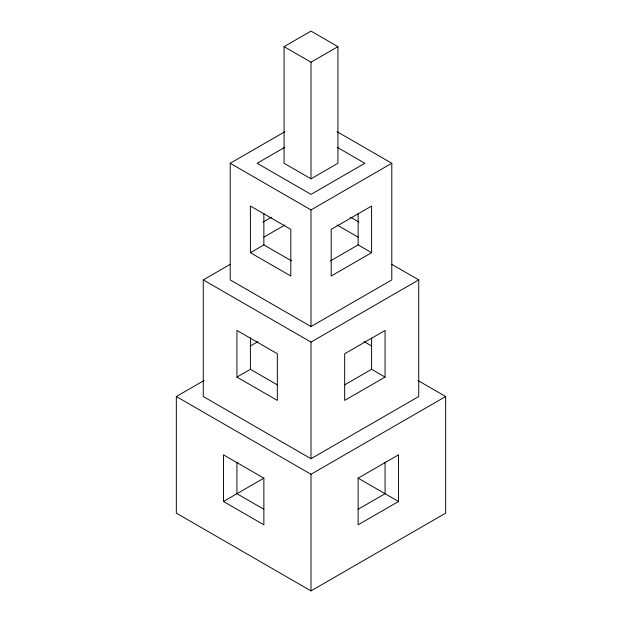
<?xml version="1.0" encoding="UTF-8"?>
<svg xmlns="http://www.w3.org/2000/svg" width="622" height="622" viewBox="0 0 622 622"><rect width="100%" height="100%" fill="white"/><g stroke="black" fill="none" stroke-linecap="round" stroke-linejoin="round"><path stroke-width="0.93" d="M284.067 46.65L311 31.1L337.933 46.65L337.933 163.275L311 178.825L284.067 163.275L284.067 46.65L311 62.2L337.933 46.65M337.093 131.693L391.798 163.275L391.798 279.9L311 326.55L230.202 279.9L230.202 163.275L284.907 131.693M284.907 147.243L257.135 163.275L311 194.375L364.865 163.275L337.093 147.243M263.028 222.077L271.441 217.218M263.868 237.137L284.907 224.993M230.202 163.275L311 209.925L391.798 163.275M391.798 264.35L418.73 279.9L418.73 396.525L311 458.725L203.27 396.525L203.27 279.9L230.202 264.35M250.402 252.688L290.801 276.012L290.801 229.362L250.402 206.037L250.402 252.688L263.868 244.912L291.64 260.952M330.36 260.952L358.132 244.912L371.598 252.688L371.598 206.037L331.199 229.362L331.199 276.012L371.598 252.688M250.402 345.988L257.974 341.618M417.891 380.493L445.663 396.525L445.663 513.15L311 590.9L176.337 513.15L176.337 396.525L204.109 380.493M236.935 377.087L277.334 400.412L277.334 353.762L236.935 330.438L236.935 377.087L250.402 369.312L277.334 384.863M203.27 279.9L311 342.1L418.73 279.9M344.666 384.863L371.598 369.312L385.065 377.087L385.065 330.438L344.666 353.762L344.666 400.412L385.065 377.087M223.469 501.487L263.868 478.162L263.868 524.812L223.469 501.487L223.469 454.837L263.868 478.162M176.337 396.525L311 474.275L445.663 396.525M358.132 478.162L398.531 454.837L398.531 501.487L358.132 524.812L358.132 478.162L398.531 501.487M358.132 509.262L385.065 493.712L385.065 462.294M350.559 217.218L358.972 222.077M337.093 224.993L358.132 237.137M364.025 341.618L371.598 345.988M263.868 509.262L236.935 493.712L236.935 462.294M371.598 337.894L371.598 369.312M358.132 213.338L358.132 244.912M311 62.2L311 178.825M311 209.925L311 326.55M311 342.1L311 458.725M311 474.275L311 590.9M263.868 213.338L263.868 244.912M250.402 337.894L250.402 369.312"/></g></svg>
